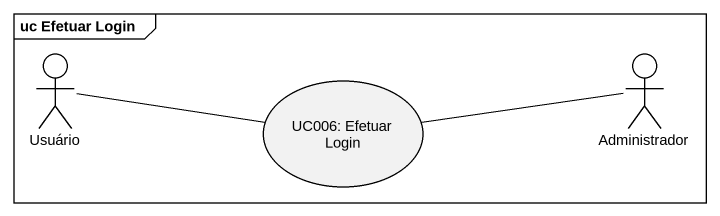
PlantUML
@startuml
mainframe uc Efetuar Login
actor Usuário
actor Administrador
usecase "UC006: Efetuar Login" as UC006_Efetuar_Login
Usuário -right- UC006_Efetuar_Login
Administrador -left- UC006_Efetuar_Login
@enduml
